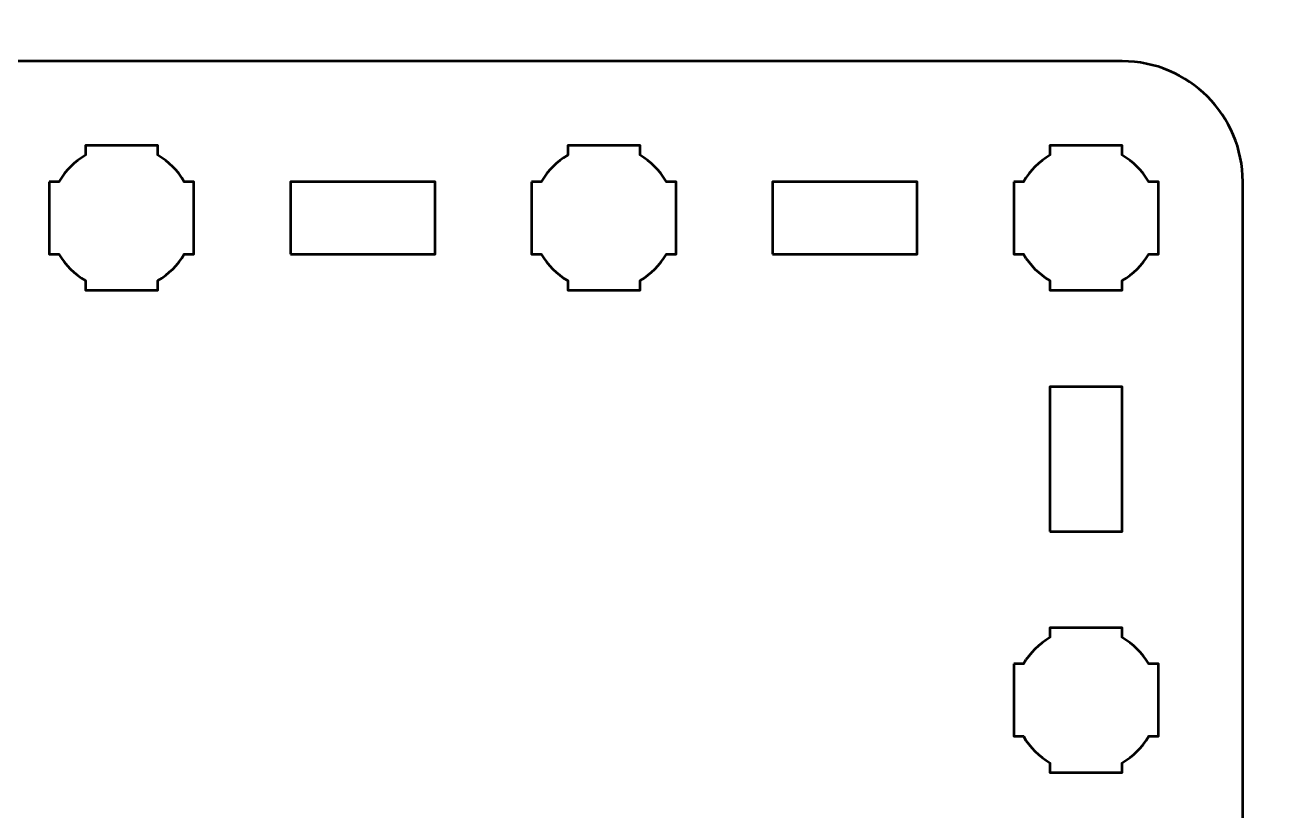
# Model space of a CAD drawing. Header units: centimetres. Extents: x -21 to 0, y -29.7 to 0.
# Drawn here: x -16.15 to -10.95, y -11.16 to -7.9 of the extents above; entities that cross this region are included whole.
import ezdxf

# ---------------------------------------------------------------- set-up
doc = ezdxf.new("R2010")
doc.units = ezdxf.units.CM
doc.header["$MEASUREMENT"] = 0
doc.layers.add('Layer 1', color=7, linetype='Continuous')

msp = doc.modelspace()

# ---------------------------------------------------------------- linework, layer by layer
at = {"layer": 'Layer 1', "lineweight": 53}
for points in [[(-15.05, -8.85001), (-14.45, -8.85001), (-14.45, -8.55001), (-15.05, -8.55001), (-15.05, -8.85001)], [(-13.05, -8.85001), (-12.45, -8.85001), (-12.45, -8.55001), (-13.05, -8.55001), (-13.05, -8.85001)], [(-11.9, -10.00001), (-11.6, -10.00001), (-11.6, -9.40001), (-11.9, -9.40001), (-11.9, -10.00001)]]:
    msp.add_lwpolyline(points, close=True, dxfattribs=at)
at = {"layer": 'Layer 1', "color": 1, "lineweight": 53}
msp.add_open_spline([(-21.00003, -29.19995), (-21.00003, -29.19995), (-21.00003, -5.29992), (-21.00003, -5.29992), (-21.00003, -5.29992), (-21.00003, -5.21709), (-20.93286, -5.14992), (-20.85003, -5.14992), (-20.85003, -5.14992), (-20.7672, -5.14992), (-20.70003, -5.08275), (-20.70003, -4.99992), (-20.70003, -4.99992), (-20.70003, -4.91709), (-20.7672, -4.84992), (-20.85003, -4.84992), (-20.85003, -4.84992), (-20.93286, -4.84992), (-21.00003, -4.78275), (-21.00003, -4.69992), (-21.00003, -4.69992), (-21.00003, -4.61709), (-20.93286, -4.54992), (-20.85003, -4.54992), (-20.85003, -4.54992), (-20.7672, -4.54992), (-20.70003, -4.48275), (-20.70003, -4.39992), (-20.70003, -4.39992), (-20.70003, -4.31709), (-20.7672, -4.24992), (-20.85003, -4.24992), (-20.85003, -4.24992), (-20.93286, -4.24992), (-21.00003, -4.18275), (-21.00003, -4.09992), (-21.00003, -4.09992), (-21.00003, -4.01709), (-20.93286, -3.94992), (-20.85003, -3.94992), (-20.85003, -3.94992), (-20.7672, -3.94992), (-20.70003, -3.88275), (-20.70003, -3.79992), (-20.70003, -3.79992), (-20.70003, -3.71709), (-20.7672, -3.64992), (-20.85003, -3.64992), (-20.85003, -3.64992), (-20.93286, -3.64992), (-21.00003, -3.58275), (-21.00003, -3.49992), (-21.00003, -3.49992), (-21.00003, -3.41709), (-20.93286, -3.34992), (-20.85003, -3.34992), (-20.85003, -3.34992), (-20.7672, -3.34992), (-20.70003, -3.28275), (-20.70003, -3.19992), (-20.70003, -3.19992), (-20.70003, -3.11709), (-20.7672, -3.04992), (-20.85003, -3.04992), (-20.85003, -3.04992), (-20.93286, -3.04992), (-21.00003, -2.98275), (-21.00003, -2.89992), (-21.00003, -2.89992), (-21.00003, -2.81709), (-20.93286, -2.74992), (-20.85003, -2.74992), (-20.85003, -2.74992), (-20.7672, -2.74992), (-20.70003, -2.68275), (-20.70003, -2.59992), (-20.70003, -2.59992), (-20.70003, -2.51709), (-20.7672, -2.44992), (-20.85003, -2.44992), (-20.85003, -2.44992), (-20.93286, -2.44992), (-21.00003, -2.38275), (-21.00003, -2.29992), (-21.00003, -2.29992), (-21.00003, -2.21709), (-20.93286, -2.14992), (-20.85003, -2.14992), (-20.85003, -2.14992), (-20.7672, -2.14992), (-20.70003, -2.08275), (-20.70003, -1.99992), (-20.70003, -1.99992), (-20.70003, -1.91709), (-20.7672, -1.84992), (-20.85003, -1.84992), (-20.85003, -1.84992), (-20.93286, -1.84992), (-21.00003, -1.78275), (-21.00003, -1.69992), (-21.00003, -1.69992), (-21.00003, -1.61709), (-20.93286, -1.54992), (-20.85003, -1.54992), (-20.85003, -1.54992), (-20.7672, -1.54992), (-20.70003, -1.48275), (-20.70003, -1.39992), (-20.70003, -1.39992), (-20.70003, -1.31709), (-20.7672, -1.24992), (-20.85003, -1.24992), (-20.85003, -1.24992), (-20.93286, -1.24992), (-21.00003, -1.18275), (-21.00003, -1.09992), (-21.00003, -1.09992), (-21.00003, -1.09992), (-21.00003, -0.49992), (-21.00003, -0.49992), (-21.00003, -0.49992), (-21.00003, -0.22295), (-20.77694, 0.00004), (-20.49994, 0.00004), (-20.49994, 0.00004), (-20.49994, 0.00004), (-0.50008, 0.00004), (-0.50008, 0.00004), (-0.50008, 0.00004), (-0.22294, 0.00004), (0.00002, -0.22295), (0.00002, -0.49992), (0.00002, -0.49992), (0.00002, -0.49992), (0.00002, -29.19995), (0.00002, -29.19995), (0.00002, -29.19995), (0.00002, -29.47695), (-0.22294, -29.70004), (-0.50008, -29.70004), (-0.50008, -29.70004), (-0.50008, -29.70004), (-20.49994, -29.70004), (-20.49994, -29.70004), (-20.49994, -29.70004), (-20.77694, -29.70004), (-21.00003, -29.47695), (-21.00003, -29.19995)], degree=3, knots=[0, 0, 0, 0, 0.027027, 0.027027, 0.027027, 0.027027, 0.0540541, 0.0540541, 0.0540541, 0.0540541, 0.0810811, 0.0810811, 0.0810811, 0.0810811, 0.1081081, 0.1081081, 0.1081081, 0.1081081, 0.1351351, 0.1351351, 0.1351351, 0.1351351, 0.1621622, 0.1621622, 0.1621622, 0.1621622, 0.1891892, 0.1891892, 0.1891892, 0.1891892, 0.2162162, 0.2162162, 0.2162162, 0.2162162, 0.2432432, 0.2432432, 0.2432432, 0.2432432, 0.2702703, 0.2702703, 0.2702703, 0.2702703, 0.2972973, 0.2972973, 0.2972973, 0.2972973, 0.3243243, 0.3243243, 0.3243243, 0.3243243, 0.3513514, 0.3513514, 0.3513514, 0.3513514, 0.3783784, 0.3783784, 0.3783784, 0.3783784, 0.4054054, 0.4054054, 0.4054054, 0.4054054, 0.4324324, 0.4324324, 0.4324324, 0.4324324, 0.4594595, 0.4594595, 0.4594595, 0.4594595, 0.4864865, 0.4864865, 0.4864865, 0.4864865, 0.5135135, 0.5135135, 0.5135135, 0.5135135, 0.5405405, 0.5405405, 0.5405405, 0.5405405, 0.5675676, 0.5675676, 0.5675676, 0.5675676, 0.5945946, 0.5945946, 0.5945946, 0.5945946, 0.6216216, 0.6216216, 0.6216216, 0.6216216, 0.6486486, 0.6486486, 0.6486486, 0.6486486, 0.6756757, 0.6756757, 0.6756757, 0.6756757, 0.7027027, 0.7027027, 0.7027027, 0.7027027, 0.7297297, 0.7297297, 0.7297297, 0.7297297, 0.7567568, 0.7567568, 0.7567568, 0.7567568, 0.7837838, 0.7837838, 0.7837838, 0.7837838, 0.8108108, 0.8108108, 0.8108108, 0.8108108, 0.8378378, 0.8378378, 0.8378378, 0.8378378, 0.8648649, 0.8648649, 0.8648649, 0.8648649, 0.8918919, 0.8918919, 0.8918919, 0.8918919, 0.9189189, 0.9189189, 0.9189189, 0.9189189, 0.9459459, 0.9459459, 0.9459459, 0.9459459, 0.972973, 0.972973, 0.972973, 0.972973, 1, 1, 1, 1], dxfattribs=at)
at = {"layer": 'Layer 1', "color": 3, "lineweight": 53}
msp.add_open_spline([(-20.4, -14.85001), (-20.4, -14.85001), (-20.4, -8.55001), (-20.4, -8.55001), (-20.4, -8.55001), (-20.4, -8.27392), (-20.17609, -8.05001), (-19.9, -8.05001), (-19.9, -8.05001), (-19.9, -8.05001), (-11.6, -8.05001), (-11.6, -8.05001), (-11.6, -8.05001), (-11.32391, -8.05001), (-11.1, -8.27392), (-11.1, -8.55001), (-11.1, -8.55001), (-11.1, -8.55001), (-11.1, -14.85001), (-11.1, -14.85001), (-11.1, -14.85001), (-11.1, -15.1261), (-11.32391, -15.35001), (-11.6, -15.35001), (-11.6, -15.35001), (-11.6, -15.35001), (-19.9, -15.35001), (-19.9, -15.35001), (-19.9, -15.35001), (-20.17609, -15.35001), (-20.4, -15.1261), (-20.4, -14.85001)], degree=3, knots=[0, 0, 0, 0, 0.125, 0.125, 0.125, 0.125, 0.25, 0.25, 0.25, 0.25, 0.375, 0.375, 0.375, 0.375, 0.5, 0.5, 0.5, 0.5, 0.625, 0.625, 0.625, 0.625, 0.75, 0.75, 0.75, 0.75, 0.875, 0.875, 0.875, 0.875, 1, 1, 1, 1], dxfattribs=at)
at = {"layer": 'Layer 1', "lineweight": 53}
for points in [[(-16.05, -8.55001), (-16.05, -8.55001), (-16.00985, -8.55001), (-16.00985, -8.55001), (-16.00985, -8.55001), (-15.9835, -8.50448), (-15.94553, -8.46651), (-15.9, -8.44016), (-15.9, -8.44016), (-15.9, -8.44016), (-15.9, -8.40001), (-15.9, -8.40001), (-15.9, -8.40001), (-15.9, -8.40001), (-15.75, -8.40001), (-15.75, -8.40001), (-15.75, -8.40001), (-15.75, -8.40001), (-15.6, -8.40001), (-15.6, -8.40001), (-15.6, -8.40001), (-15.6, -8.40001), (-15.6, -8.44016), (-15.6, -8.44016), (-15.6, -8.44016), (-15.55447, -8.46651), (-15.5165, -8.50448), (-15.49015, -8.55001), (-15.49015, -8.55001), (-15.49015, -8.55001), (-15.45, -8.55001), (-15.45, -8.55001), (-15.45, -8.55001), (-15.45, -8.55001), (-15.45, -8.70001), (-15.45, -8.70001), (-15.45, -8.70001), (-15.45, -8.70001), (-15.45, -8.85001), (-15.45, -8.85001), (-15.45, -8.85001), (-15.45, -8.85001), (-15.49015, -8.85001), (-15.49015, -8.85001), (-15.49015, -8.85001), (-15.5165, -8.89554), (-15.55447, -8.93351), (-15.6, -8.95986), (-15.6, -8.95986), (-15.6, -8.95986), (-15.6, -9.00001), (-15.6, -9.00001), (-15.6, -9.00001), (-15.6, -9.00001), (-15.75, -9.00001), (-15.75, -9.00001), (-15.75, -9.00001), (-15.75, -9.00001), (-15.9, -9.00001), (-15.9, -9.00001), (-15.9, -9.00001), (-15.9, -9.00001), (-15.9, -8.95986), (-15.9, -8.95986), (-15.9, -8.95986), (-15.94553, -8.93351), (-15.9835, -8.89554), (-16.00985, -8.85001), (-16.00985, -8.85001), (-16.00985, -8.85001), (-16.05, -8.85001), (-16.05, -8.85001), (-16.05, -8.85001), (-16.05, -8.85001), (-16.05, -8.70001), (-16.05, -8.70001), (-16.05, -8.70001), (-16.05, -8.70001), (-16.05, -8.55001), (-16.05, -8.55001)], [(-14.05, -8.55001), (-14.05, -8.55001), (-14.00985, -8.55001), (-14.00985, -8.55001), (-14.00985, -8.55001), (-13.9835, -8.50448), (-13.94553, -8.46651), (-13.9, -8.44016), (-13.9, -8.44016), (-13.9, -8.44016), (-13.9, -8.40001), (-13.9, -8.40001), (-13.9, -8.40001), (-13.9, -8.40001), (-13.75, -8.40001), (-13.75, -8.40001), (-13.75, -8.40001), (-13.75, -8.40001), (-13.6, -8.40001), (-13.6, -8.40001), (-13.6, -8.40001), (-13.6, -8.40001), (-13.6, -8.44016), (-13.6, -8.44016), (-13.6, -8.44016), (-13.55447, -8.46651), (-13.5165, -8.50448), (-13.49015, -8.55001), (-13.49015, -8.55001), (-13.49015, -8.55001), (-13.45, -8.55001), (-13.45, -8.55001), (-13.45, -8.55001), (-13.45, -8.55001), (-13.45, -8.70001), (-13.45, -8.70001), (-13.45, -8.70001), (-13.45, -8.70001), (-13.45, -8.85001), (-13.45, -8.85001), (-13.45, -8.85001), (-13.45, -8.85001), (-13.49015, -8.85001), (-13.49015, -8.85001), (-13.49015, -8.85001), (-13.5165, -8.89554), (-13.55447, -8.93351), (-13.6, -8.95986), (-13.6, -8.95986), (-13.6, -8.95986), (-13.6, -9.00001), (-13.6, -9.00001), (-13.6, -9.00001), (-13.6, -9.00001), (-13.75, -9.00001), (-13.75, -9.00001), (-13.75, -9.00001), (-13.75, -9.00001), (-13.9, -9.00001), (-13.9, -9.00001), (-13.9, -9.00001), (-13.9, -9.00001), (-13.9, -8.95986), (-13.9, -8.95986), (-13.9, -8.95986), (-13.94553, -8.93351), (-13.9835, -8.89554), (-14.00985, -8.85001), (-14.00985, -8.85001), (-14.00985, -8.85001), (-14.05, -8.85001), (-14.05, -8.85001), (-14.05, -8.85001), (-14.05, -8.85001), (-14.05, -8.70001), (-14.05, -8.70001), (-14.05, -8.70001), (-14.05, -8.70001), (-14.05, -8.55001), (-14.05, -8.55001)], [(-12.05, -8.55001), (-12.05, -8.55001), (-12.00985, -8.55001), (-12.00985, -8.55001), (-12.00985, -8.55001), (-11.9835, -8.50448), (-11.94553, -8.46651), (-11.9, -8.44016), (-11.9, -8.44016), (-11.9, -8.44016), (-11.9, -8.40001), (-11.9, -8.40001), (-11.9, -8.40001), (-11.9, -8.40001), (-11.75, -8.40001), (-11.75, -8.40001), (-11.75, -8.40001), (-11.75, -8.40001), (-11.6, -8.40001), (-11.6, -8.40001), (-11.6, -8.40001), (-11.6, -8.40001), (-11.6, -8.44016), (-11.6, -8.44016), (-11.6, -8.44016), (-11.55447, -8.46651), (-11.5165, -8.50448), (-11.49015, -8.55001), (-11.49015, -8.55001), (-11.49015, -8.55001), (-11.45, -8.55001), (-11.45, -8.55001), (-11.45, -8.55001), (-11.45, -8.55001), (-11.45, -8.70001), (-11.45, -8.70001), (-11.45, -8.70001), (-11.45, -8.70001), (-11.45, -8.85001), (-11.45, -8.85001), (-11.45, -8.85001), (-11.45, -8.85001), (-11.49015, -8.85001), (-11.49015, -8.85001), (-11.49015, -8.85001), (-11.5165, -8.89554), (-11.55447, -8.93351), (-11.6, -8.95986), (-11.6, -8.95986), (-11.6, -8.95986), (-11.6, -9.00001), (-11.6, -9.00001), (-11.6, -9.00001), (-11.6, -9.00001), (-11.75, -9.00001), (-11.75, -9.00001), (-11.75, -9.00001), (-11.75, -9.00001), (-11.9, -9.00001), (-11.9, -9.00001), (-11.9, -9.00001), (-11.9, -9.00001), (-11.9, -8.95986), (-11.9, -8.95986), (-11.9, -8.95986), (-11.94553, -8.93351), (-11.9835, -8.89554), (-12.00985, -8.85001), (-12.00985, -8.85001), (-12.00985, -8.85001), (-12.05, -8.85001), (-12.05, -8.85001), (-12.05, -8.85001), (-12.05, -8.85001), (-12.05, -8.70001), (-12.05, -8.70001), (-12.05, -8.70001), (-12.05, -8.70001), (-12.05, -8.55001), (-12.05, -8.55001)], [(-12.05, -10.55001), (-12.05, -10.55001), (-12.00985, -10.55001), (-12.00985, -10.55001), (-12.00985, -10.55001), (-11.9835, -10.50448), (-11.94553, -10.46651), (-11.9, -10.44016), (-11.9, -10.44016), (-11.9, -10.44016), (-11.9, -10.40001), (-11.9, -10.40001), (-11.9, -10.40001), (-11.9, -10.40001), (-11.75, -10.40001), (-11.75, -10.40001), (-11.75, -10.40001), (-11.75, -10.40001), (-11.6, -10.40001), (-11.6, -10.40001), (-11.6, -10.40001), (-11.6, -10.40001), (-11.6, -10.44016), (-11.6, -10.44016), (-11.6, -10.44016), (-11.55447, -10.46651), (-11.5165, -10.50448), (-11.49015, -10.55001), (-11.49015, -10.55001), (-11.49015, -10.55001), (-11.45, -10.55001), (-11.45, -10.55001), (-11.45, -10.55001), (-11.45, -10.55001), (-11.45, -10.70001), (-11.45, -10.70001), (-11.45, -10.70001), (-11.45, -10.70001), (-11.45, -10.85001), (-11.45, -10.85001), (-11.45, -10.85001), (-11.45, -10.85001), (-11.49015, -10.85001), (-11.49015, -10.85001), (-11.49015, -10.85001), (-11.5165, -10.89554), (-11.55447, -10.93351), (-11.6, -10.95986), (-11.6, -10.95986), (-11.6, -10.95986), (-11.6, -11.00001), (-11.6, -11.00001), (-11.6, -11.00001), (-11.6, -11.00001), (-11.75, -11.00001), (-11.75, -11.00001), (-11.75, -11.00001), (-11.75, -11.00001), (-11.9, -11.00001), (-11.9, -11.00001), (-11.9, -11.00001), (-11.9, -11.00001), (-11.9, -10.95986), (-11.9, -10.95986), (-11.9, -10.95986), (-11.94553, -10.93351), (-11.9835, -10.89554), (-12.00985, -10.85001), (-12.00985, -10.85001), (-12.00985, -10.85001), (-12.05, -10.85001), (-12.05, -10.85001), (-12.05, -10.85001), (-12.05, -10.85001), (-12.05, -10.70001), (-12.05, -10.70001), (-12.05, -10.70001), (-12.05, -10.70001), (-12.05, -10.55001), (-12.05, -10.55001)]]:
    msp.add_open_spline(points, degree=3, knots=[0, 0, 0, 0, 0.05, 0.05, 0.05, 0.05, 0.1, 0.1, 0.1, 0.1, 0.15, 0.15, 0.15, 0.15, 0.2, 0.2, 0.2, 0.2, 0.25, 0.25, 0.25, 0.25, 0.3, 0.3, 0.3, 0.3, 0.35, 0.35, 0.35, 0.35, 0.4, 0.4, 0.4, 0.4, 0.45, 0.45, 0.45, 0.45, 0.5, 0.5, 0.5, 0.5, 0.55, 0.55, 0.55, 0.55, 0.6, 0.6, 0.6, 0.6, 0.65, 0.65, 0.65, 0.65, 0.7, 0.7, 0.7, 0.7, 0.75, 0.75, 0.75, 0.75, 0.8, 0.8, 0.8, 0.8, 0.85, 0.85, 0.85, 0.85, 0.9, 0.9, 0.9, 0.9, 0.95, 0.95, 0.95, 0.95, 1, 1, 1, 1], dxfattribs=at)

doc.saveas('drawing.dxf')
